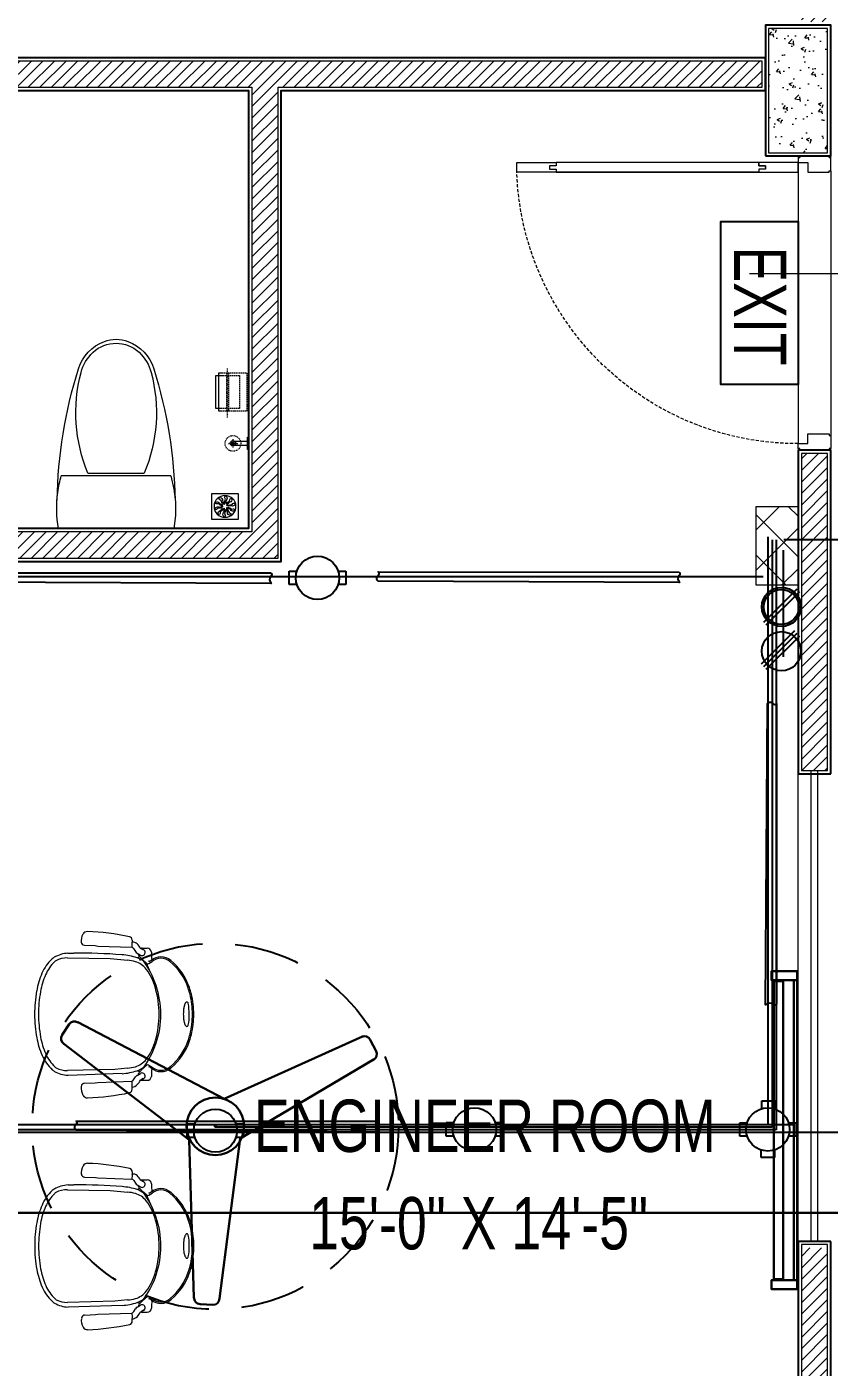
# Model space of a CAD drawing. Header units: inches. Extents: x 600 to 1500, y 304 to 941.
# Drawn here: x 724 to 846.7, y 455.7 to 660.7 of the extents above; entities that cross this region are included whole.
import ezdxf
from ezdxf.enums import TextEntityAlignment as Align

# ---------------------------------------------------------------- set-up
doc = ezdxf.new("R2010")
doc.units = ezdxf.units.IN
doc.header["$MEASUREMENT"] = 0
for name, pattern in [('CENTER', [2, 1.25, -0.25, 0.25, -0.25]), ('DASH', [0.35, 0.25, -0.1]), ('DASHED', [0.75, 0.5, -0.25])]:
    doc.linetypes.add(name, pattern=pattern)
doc.layers.get('Defpoints').update_dxf_attribs({"lineweight": 0})
for name, color, linetype in [('Cables', 7, 'Continuous'), ('COLLUM', 1, 'Continuous'), ('Plant Layout', 7, 'Continuous'), ('Sockets', 7, 'Continuous'), ('wall 05', 252, 'Continuous')]:
    doc.layers.add(name, color=color, linetype=linetype)
for name, color, linetype, lineweight in [('DOOR', 115, 'Continuous', 15), ('E-CF-Ceiling-Fan', 42, 'Continuous', 30), ('E-WTL-Wall-Tube-Light', 7, 'Continuous', 30), ('Glass', 5, 'Continuous', 9), ('HACTH', 8, 'Continuous', 9), ('I-WC----EXST', 7, 'Continuous', 15), ('I-WC----N', 7, 'Continuous', 15), ('ID-FURN', 7, 'Continuous', 15), ('Plaster Line', 252, 'Continuous', 15), ('Switchboard', 30, 'Continuous', 13), ('Text', 252, 'Continuous', 15), ('WINDOW', 140, 'Continuous', 9)]:
    doc.layers.add(name, color=color, linetype=linetype, lineweight=lineweight)
doc.styles.add('Swiss721', font='swisscl.ttf')
pattern_1 = [(45, (-409806.2414, -241566.439), (-0.8838834765, 0.8838834765), [])]

# ---------------------------------------------------------------- blocks, each defined once
blk = doc.blocks.new('CF')
for p, q in [((-23.84, 14.22), (-22.76, 15.89)), ((1.35, 4.29), (-21.39, 16.19)), ((-4.07, -2.11), (-23.55, 12.84)), ((1.35, 4.29), (22.9, 13.97)), ((24.1, 13.48), (25.01, 11.71)), ((3.87, -1.9), (24.71, 10.43)), ((3.87, -1.9), (0.65, -26.82)), ((-4.07, -2.11), (-3.33, -26.62)), ((-0.39, -27.76), (-2.38, -27.66))]:
    blk.add_line(p, q)
for radius in [4.48, 0.0888]:
    blk.add_circle((0, 0), radius)
for centre, radius, start, end in [((-21.93, 15.35), 0.996, 57.1351, 147.1351), ((-23.01, 13.68), 0.996, 147.1351, 237.1351), ((23.21, 13.03), 0.996, 27.1351, 117.1351), ((24.09, 11.25), 1.03, 299.2548, 26.4357), ((-2.33, -26.67), 0.996, 177.1351, 267.1351), ((-0.34, -26.77), 0.996, 267.1351, 357.1351)]:
    blk.add_arc(centre, radius, start, end)
blk = doc.blocks.new('A$C63C712C3')
at = {"ltscale": 2}
for p, q in [((39.8, 42), (33.8, 42)), ((39.8, 15.9), (33.8, 15.9)), ((1230.6, 42), (1236.6, 42)), ((1230.6, 15.9), (1236.6, 15.9))]:
    blk.add_line(p, q, dxfattribs=at)
for points in [[(35.5, 102.6), (0, 102.6), (0, 0), (35.5, 0)], [(35.5, 102.6), (1235.5, 102.6), (1235.5, 90.2), (35.5, 90.2)], [(1235.5, 102.6), (1270.9, 102.6), (1270.9, 0), (1235.5, 0)], [(39.8, 47.6), (1230.6, 47.6), (1230.6, 10.1), (39.8, 10.1)]]:
    blk.add_lwpolyline(points, close=True, dxfattribs=at)
blk = doc.blocks.new("VISITOR'S CHAIR")
at = {"layer": 'ID-FURN'}
for p, q in [((-252.9, 410.4), (-252.9, 430.1)), ((-246, 415.4), (-252.2, 404.9)), ((-238.2, 446.3), (-237.2, 446.4)), ((-209.3, 412.3), (-220.1, 402)), ((-194.5, 429.2), (-209.3, 412.3)), ((-206.3, 445.5), (-200.5, 437.8)), ((-200.5, 437.8), (-204.1, 436)), ((-194.5, 436.8), (-202.2, 448.9)), ((-159.3, 443.5), (-195.6, 428)), ((194, 436.8), (201.7, 448.9)), ((194, 429.2), (208.8, 412.3)), ((205.7, 445.5), (199.9, 437.8)), ((199.9, 437.8), (203.6, 436)), ((208.8, 412.3), (219.5, 402)), ((245.5, 415.4), (251.7, 404.9)), ((252.4, 410.4), (252.4, 430.1)), ((-283.6, 372.6), (-275.2, 372.4)), ((-260.9, 241.4), (-256.5, 371.2)), ((-251, 378.4), (-240.1, 385.8)), ((-233.9, 391.5), (-226.3, 404.1)), ((-220.1, 402), (-216.3, 391.6)), ((219.5, 402), (215.7, 391.6)), ((233.4, 391.5), (225.8, 404.1)), ((250.5, 378.4), (239.5, 385.8)), ((260.4, 241.4), (255.9, 371.2)), ((286.6, 372.6), (278.2, 372.4)), ((-212.8, 288.2), (-206.4, 356.1)), ((206, 355.1), (211.1, 306.6)), ((226.9, 334), (233.3, 127.6)), ((-215.8, 125.5), (-212.8, 288.2)), ((211.1, 306.6), (215.2, 125.7)), ((-264.1, 191.1), (-262.6, 231.9)), ((-262.6, 231.9), (-260.9, 241.4)), ((262, 231.9), (260.4, 241.4)), ((263.5, 191.1), (262, 231.9)), ((-233.8, 127.6), (-234.4, 150.3))]:
    blk.add_line(p, q, dxfattribs=at)
for centre, major_axis, ratio, start_param, end_param in [((-30.7, 376.8), (160.1, 160.1), 1, 1.106098, 1.669765), ((-30.7, 376.8), (156.4, 156.4), 1, 1.106098, 1.669765), ((-25.5, 384.4), (156.3, 156.3), 1, 1.024131, 1.139863), ((-25.5, 384.4), (-152.5, 152.5), 1, -0.546665, -0.430933), ((0, 279.6), (232.5, 232.5), 1, 0.786111, 1.024131), ((0, 279.6), (-228.8, 228.8), 1, -0.784686, -0.546665), ((-42.1, 581.5), (-3.34, 3.34), 1, -0.185935, 0.785398), ((-42.1, 581.5), (3.34, 3.34), 1, 2.356194, 3.327527), ((-22.4, 552.7), (28, 28), 1, 1.306571, 1.384862), ((-22.4, 610.3), (-28, 28), 1, 1.756731, 2.080357), ((-0.3, 358.6), (-164.3, 164.3), 1, -0.967168, -0.603629), ((-9.1, 657.2), (-62.5, 62.5), 1, 2.080357, 2.239483), ((-0.3, 732.5), (-116.1, 116.1), 1, 2.239483, 2.356194), ((-0.5, 279.6), (232.5, 232.5), 1, 0.546665, 0.784686), ((-0.5, 279.6), (-228.8, 228.8), 1, -1.024131, -0.786111), ((-0.3, 732.5), (-116.1, 116.1), 1, 2.356194, 2.472906), ((8.6, 657.2), (62.5, 62.5), 1, 4.043702, 4.202828), ((21.8, 610.3), (28, 28), 1, 4.202828, 4.526454), ((21.8, 552.7), (-28, 28), 1, -1.384862, -1.299686), ((41.5, 581.5), (3.34, 3.34), 1, 5.497787, 6.46912), ((41.5, 581.5), (-3.34, 3.34), 1, 2.955658, 3.926991), ((25, 384.4), (-152.5, 152.5), 1, -1.139863, -1.024131), ((25, 384.4), (-156.3, 156.3), 1, -1.139863, -1.024131), ((27.8, 374.8), (158.5, 158.5), 1, 6.197379, 6.741162), ((27.8, 374.8), (-162.3, 162.3), 1, 4.626582, 5.170366), ((-162.3, 482.7), (40.7, 40.7), 1, 1.641382, 2.3562), ((-162.3, 482.7), (-37, 37), 1, 0.070585, 0.785404), ((85, 416), (108.9, 108.9), 1, 6.212612, 6.231759), ((161.7, 482.7), (37, 37), 1, 5.497793, 6.212612), ((85, 416), (112.6, 112.6), 1, 6.212612, 6.231759), ((161.7, 482.7), (-40.7, 40.7), 1, 3.926985, 4.641803), ((-162.3, 482.7), (40.7, 40.7), 1, 2.3562, 3.058022), ((-162.3, 482.7), (37, 37), 1, 2.3562, 3.058022), ((3.5, 124), (253.6, 253.6), 1, 0.795932, 1.416989), ((-51.2, 268.5), (140.9, 140.9), 1, 1.029343, 1.444292), ((-0.3, 117.9), (253.1, 253.1), 1, 0.505105, 1.065692), ((-2.1, 130.4), (-249.1, 249.1), 1, -1.424708, -0.790588), ((50.6, 268.5), (140.9, 140.9), 1, 0.126504, 0.541453), ((161.7, 482.7), (-37, 37), 1, 3.225371, 3.926997), ((161.7, 482.7), (40.7, 40.7), 1, 4.795959, 5.497781), ((-236.4, 429.9), (11.7, 11.7), 1, 0.895345, 2.346242), ((-236.6, 411), (11.5, 11.5), 1, 2.359032, 2.700427), ((-236.3, 410.5), (-8.33, 8.33), 1, 3.308932, 6.927895), ((-232, 599.7), (-108.4, 108.4), 1, 2.322741, 2.51101), ((-117.7, 355.6), (-74.2, 74.2), 1, 0.158797, 0.434217), ((-122.3, 361.1), (-58.3, 58.3), 1, -0.121154, 0.49051), ((-199.3, 433), (4.34, 4.34), 1, 4.766338, 6.168083), ((121.8, 361.1), (-58.3, 58.3), 1, 4.221879, 4.833543), ((198.8, 433), (4.34, 4.34), 1, 1.685898, 3.087644), ((117.2, 355.6), (74.2, 74.2), 1, 5.848968, 6.124388), ((232.9, 610.8), (116.4, 116.4), 1, 3.774404, 3.956147), ((235.8, 410.5), (8.33, 8.33), 1, 5.638476, 9.257439), ((235.9, 429.9), (-11.7, 11.7), 1, 3.936943, 5.38784), ((236.1, 411), (-11.5, 11.5), 1, 3.582758, 3.924153), ((602.9, 170), (-650.5, 650.5), 1, 0.573881, 0.750879), ((-284.6, 360.2), (-8.76, 8.76), 1, -0.863376, 0.564498), ((-245.5, 374), (-29, 9), 0.940619, -0.371164, 0.371164), ((-268.2, 332.2), (2.3, 41.2), 0.843481, -0.27588, 0.27588), ((-207.6, 326.1), (-64, 64), 1, -0.27183, -0.033972), ((-243.2, 366.7), (9.99, 9.99), 1, 1.377732, 2.024937), ((-248.6, 401.1), (12.4, 12.4), 1, 4.437336, 4.934607), ((-237.4, 417.6), (-16.4, 16.4), 1, 2.597956, 3.176359), ((17, 316.6), (173.3, 173.3), 1, 2.044581, 2.285039), ((45.2, 326.1), (-179.2, 179.2), 1, 0.550308, 0.670712), ((-45.7, 326.1), (-179.2, 179.2), 1, 4.041677, 4.162081), ((-17.5, 316.6), (173.3, 173.3), 1, 5.568943, 5.8094), ((236.9, 417.6), (-16.4, 16.4), 1, 1.53603, 2.114433), ((248.1, 401.1), (-12.4, 12.4), 1, 1.348578, 1.845849), ((242.6, 366.7), (9.99, 9.99), 1, 5.829045, 6.47625), ((207.1, 326.1), (64, 64), 1, 0.033972, 0.27183), ((269.1, 332.1), (-29.2, 29.2), 1, -1.014167, -0.462408), ((248.3, 369.9), (21.5, 21.5), 1, 5.582202, 6.32453), ((287.6, 360.2), (8.76, 8.76), 1, 5.718688, 7.146561), ((-599.9, 170), (-650.5, 650.5), 1, 3.96151, 4.138508), ((1965.9, 158.7), (1555.9, 1555.9), 1, 2.276461, 2.36002), ((-297.3, 201.7), (13.6, 13.6), 1, 2.322194, 3.388756), ((-280.7, 229.2), (36.4, 36.4), 1, 3.399296, 4.068112), ((-276.9, 191.2), (-9.06, 9.06), 1, 2.406079, 3.903189), ((276.4, 191.2), (-9.06, 9.06), 1, 0.8092, 2.30631), ((283.7, 229.2), (-36.4, 36.4), 1, 2.215073, 2.88389), ((300.2, 201.7), (-13.6, 13.6), 1, 2.89443, 3.960991), ((-110, 135.1), (87.7, 87.7), 1, 2.416541, 2.868914), ((-119, 125.5), (68.4, 68.4), 1, 2.356783, 2.833835), ((118.4, 125.7), (68.4, 68.4), 1, 5.032166, 5.498375), ((110.4, 135), (-87, 87), 1, 3.422629, 3.866448), ((-133.1, 134.8), (-73.8, 73.8), 1, 1.404983, 1.497112), ((-89.5, 183.7), (-119.9, 119.9), 1, 1.547695, 1.947381), ((-169.4, 107.4), (-31.3, 31.3), 1, 1.42524, 1.547695), ((-89.5, 183.7), (109.4, 109.4), 1, 3.118491, 3.518177), ((88.8, 184.1), (109.4, 109.4), 1, 4.339484, 4.739169), ((88.8, 184.1), (119.9, 119.9), 1, 4.339484, 4.739169), ((169, 108.1), (31.3, 31.3), 1, 4.739169, 4.873442), ((136.9, 131.9), (-69.9, 69.9), 1, 3.217039, 3.320838), ((-36, 307.2), (-215, 215), 1, 1.947381, 2.1796), ((-36, 307.2), (204.6, 204.6), 1, 3.518177, 3.750397), ((-0.9, 503.9), (-356.3, 356.3), 1, 2.1796, 2.358034), ((-0.9, 503.9), (-345.8, 345.8), 1, 2.1796, 2.358034), ((-0.9, 503.9), (345.8, 345.8), 1, 3.92883, 4.107264), ((-0.9, 503.9), (-356.3, 356.3), 1, 2.358034, 2.536468), ((34.9, 307.3), (-204.6, 204.6), 1, 2.536468, 2.768687), ((34.9, 307.3), (-215, 215), 1, 2.536468, 2.768687)]:
    blk.add_ellipse(centre, major_axis=major_axis, ratio=ratio, start_param=start_param, end_param=end_param, dxfattribs=at)
blk = doc.blocks.new('$plan$00000388')
for p, q in [((-202.5, -209.5), (-202.5, 209.5)), ((0, -220.8), (0, 220.8)), ((-211.8, 107.7), (-211.8, -107.7))]:
    blk.add_line(p, q)
blk.add_lwpolyline([(-202.5, -209.5), (-151.6, -220.9), (-102.2, -226.4), (-50.2, -226.4), (0, -220.8)])
for centre, radius, start, end in [((-70.5, -1596.9), 1822.9, 91.2224, 107.2477), ((-76.2, -236.2), 463.3, 97.7399, 105.822), ((-76.2, -236.2), 463.3, 80.5377, 97.7399), ((-443.4, -448.2), 602.2, 67.3737, 104.7786), ((-562.5, -12.2), 163.6, 107.2477, 159.5476), ((-555.5, -23.3), 162.7, 104.7786, 136.8543), ((-580.4, 0), 128.7, 136.8543, 223.1457), ((-595.2, 0), 128.7, 159.5476, 200.4524), ((-562.5, 12.2), 163.6, 200.4524, 252.7523), ((-555.5, 23.3), 162.7, 223.1457, 255.2214), ((-70.5, 1596.9), 1822.9, 252.7523, 268.7776), ((-443.4, 448.2), 602.2, 255.2214, 292.6263)]:
    blk.add_arc(centre, radius, start, end)
blk = doc.blocks.new('h')
at = {"layer": 'I-WC----N', "color": 252, "linetype": 'CENTER', "ltscale": 0.2}
for p, q in [((544280.5, -25819.8), (544314.2, -25819.8)), ((544297.4, -25836.8), (544297.4, -25800.9))]:
    blk.add_line(p, q, dxfattribs=at)
at = {"layer": 'I-WC----N'}
blk.add_lwpolyline([(544273, -25759.8), (544321, -25759.8), (544321, -25764.8), (544273, -25764.8)], close=True, dxfattribs=at)
blk.add_lwpolyline([(544289, -25813.8), (544289, -25764.8), (544305, -25764.8), (544305, -25813.8)], dxfattribs=at)
at = {"layer": 'I-WC----N', "linetype": 'DASH', "ltscale": 5}
blk.add_circle((544297.4, -25819.8), 30, dxfattribs=at)
at = {"layer": 'I-WC----N'}
for centre, radius in [((544297, -25819.8), 10), ((544297.4, -25819.8), 5)]:
    blk.add_circle(centre, radius, dxfattribs=at)
blk = doc.blocks.new('typical king$0$5767 PAPER HOLDER')
at = {"color": 0, "linetype": 'CENTER', "lineweight": -2, "ltscale": 0.5}
blk.add_line((80, 97.5), (80, -92.5), dxfattribs=at)
at = {"color": 0, "linetype": 'DASHED', "lineweight": -2, "ltscale": 10, "flags": 128}
for points in [[(5, 52.5), (0, 52.5), (0, -52.5), (5, -52.5)], [(97, 72.5), (5, 72.5), (5, -72.5), (100, -72.5)]]:
    blk.add_lwpolyline(points, dxfattribs=at)
at = {"color": 0, "linetype": 'DASHED', "lineweight": -2, "ltscale": 10}
blk.add_lwpolyline([(100, -62.5), (35, -62.5), (35, 62.5), (97, 62.5)], dxfattribs=at)
blk.add_lwpolyline([(75, -72.5), (85, -72.5), (85, 72.5), (75, 72.5)], close=True, dxfattribs=at)
at = {"color": 0, "linetype": 'ByBlock', "lineweight": -2, "flags": 128}
blk.add_lwpolyline([(100, -72.5), (115, -72.5), (115, 72.5), (100, 72.5)], dxfattribs=at)
at = {"color": 0, "linetype": 'ByBlock', "lineweight": -2}
blk.add_lwpolyline([(100, 62.5), (125, 62.5), (125, -62.5), (100, -62.5)], dxfattribs=at)
blk = doc.blocks.new('A$C4A7E7E9F')
at = {"layer": 'Defpoints'}
for points in [[(0, 5), (0.25, 5), (0.25, 4.75), (0, 4.75)], [(44.75, 5), (45, 5), (45, 4.75), (44.75, 4.75)], [(0, 0.25), (0.25, 0.25), (0.25, 0), (0, 0)], [(44.75, 0.25), (45, 0.25), (45, 0), (44.75, 0)]]:
    blk.add_lwpolyline(points, close=True, dxfattribs=at)
at = {"layer": 'DOOR'}
for points in [[(1.75, 10), (2, 10), (2, 11), (2.5, 11), (2.5, 5), (1, 5), (1, 11), (1.5, 11), (1.5, 10), (1.75, 10), (1.5, 10), (1.5, 11), (1, 11), (1, 42), (1.5, 42), (1.5, 43), (2, 43), (2, 42), (2.5, 42), (2.5, 11), (2.5, 48), (1, 48), (1, 42)], [(1, 5), (1, 3.5), (2.5, 3.5), (2.5, 0.25), (2.25, 0.25), (2.25, 0), (0.25, 0), (0.25, 0.25), (0, 0.25), (0, 4.75), (0.25, 4.75), (0.25, 5), (1, 5)], [(44, 5), (44, 3.5), (42.5, 3.5), (42.5, 0.25), (42.75, 0.25), (42.75, 0), (44.75, 0), (44.75, 0.25), (45, 0.25), (45, 4.75), (44.75, 4.75), (44.75, 5), (44, 5)]]:
    blk.add_lwpolyline(points, dxfattribs=at)
at = {"layer": 'DOOR', "linetype": 'DASHED', "lineweight": 0}
blk.add_arc((0.95, 4.98), 43.05, 0.0251, 87.941, dxfattribs=at)
at = {"layer": 'HACTH', "lineweight": 0, "ltscale": 10}
for p, q in [((1.5, 5), (44, 5)), ((2.25, 0), (42.75, 0))]:
    blk.add_line(p, q, dxfattribs=at)
blk = doc.blocks.new('f')
at = {"layer": 'Plaster Line'}
for p, q in [((143926.45, 171473.63), (143922.45, 171473.63)), ((143922.45, 171473.63), (143922.45, 171425.13)), ((143926.45, 171425.13), (143926.45, 171473.63)), ((143922.45, 171425.13), (143926.45, 171425.13))]:
    blk.add_line(p, q, dxfattribs=at)
blk = doc.blocks.new('g')
at = {"layer": 'wall 05'}
for p, q in [((143926.95, 171474.13), (143921.95, 171474.13)), ((143921.95, 171474.13), (143921.95, 171424.63)), ((143926.95, 171424.63), (143926.95, 171474.13)), ((143921.95, 171424.63), (143926.95, 171424.63))]:
    blk.add_line(p, q, dxfattribs=at)
blk = doc.blocks.new('floor drain 01')
at = {"color": 0}
blk.add_lwpolyline([(-10, -10), (90, -10), (90, 90), (-10, 90)], close=True, dxfattribs=at)
for points in [[(2.5, 46.7, 0.191053), (7.2, 42.2, 0.194336), (16.1, 42.1, -0.272606), (24.9, 41.2, 1.040732), (27.4, 44.5, 0.091346), (26, 45.4, 0.160783), (17.2, 46.5, -0.323658), (9.4, 50.7, 0.91079)], [(13.6, 67.5, 0.191053), (14.8, 61, 0.194336), (21.9, 55.7, -0.272606), (28.5, 49.9, 1.040732), (32.5, 51, 0.091346), (31.8, 52.6, 0.160783), (25.3, 58.6, -0.323658), (21.5, 66.6, 0.91079)], [(34.8, 77.8, 0.191053), (32, 71.8, 0.194336), (34.6, 63.4, -0.272606), (36.5, 54.8, 1.040732), (40.4, 53.4, 0.091346), (40.8, 55, 0.160783), (39.1, 63.7, -0.323658), (40.7, 72.4, 0.91079)], [(58, 73.6, 0.191053), (52.2, 70.5, 0.194336), (49.4, 62.1, -0.272606), (45.9, 54, 1.040732), (48.2, 50.6, 0.091346), (49.4, 51.6, 0.160783), (53.2, 59.7, -0.323658), (59.6, 65.8, 0.91079)], [(74.3, 56.6, 0.191053), (67.8, 57.5, 0.194336), (60.6, 52.3, -0.272606), (53, 47.9, 1.040732), (52.8, 43.8, 0.091346), (54.5, 43.9, 0.160783), (62.3, 48.2, -0.323658), (71, 49.3, 0.91079)], [(5.7, 23.4, 0.191053), (12.2, 22.5, 0.194336), (19.4, 27.7, -0.272606), (27, 32.1, 1.040732), (27.2, 36.2, 0.091346), (25.5, 36.1, 0.160783), (17.7, 31.8, -0.323658), (9, 30.7, 0.91079)], [(22, 6.4, 0.191053), (27.8, 9.5, 0.194336), (30.6, 17.9, -0.272606), (34.1, 26, 1.040732), (31.8, 29.4, 0.091346), (30.6, 28.4, 0.160783), (26.8, 20.3, -0.323658), (20.4, 14.2, 0.91079)], [(45.2, 2.2, 0.191053), (48, 8.2, 0.194336), (45.4, 16.6, -0.272606), (43.5, 25.2, 1.040732), (39.6, 26.6, 0.091346), (39.2, 25, 0.160783), (40.9, 16.3, -0.323658), (39.3, 7.6, 0.91079)], [(66.4, 12.5, 0.191053), (65.2, 19, 0.194336), (58.1, 24.3, -0.272606), (51.5, 30.1, 1.040732), (47.5, 29, 0.091346), (48.2, 27.4, 0.160783), (54.7, 21.4, -0.323658), (58.5, 13.4, 0.91079)], [(77.5, 33.3, 0.191053), (72.8, 37.8, 0.194336), (63.9, 37.9, -0.272606), (55.1, 38.8, 1.040732), (52.6, 35.5, 0.091346), (54, 34.6, 0.160783), (62.8, 33.5, -0.323658), (70.6, 29.3, 0.91079)]]:
    blk.add_lwpolyline(points, format="xyb", close=True, dxfattribs=at)
for centre, radius in [((40, 40), 41.7), ((31.9, 45.2), 1.83), ((32.5, 33.9), 1.83), ((42.5, 49.3), 1.83), ((43.5, 31), 1.83), ((49.6, 40.5), 1.83)]:
    blk.add_circle(centre, radius, dxfattribs=at)

msp = doc.modelspace()

# ---------------------------------------------------------------- hatches: boundary and pattern name
at = {"layer": 'HACTH'}
h = msp.add_hatch(dxfattribs=at)
h.set_pattern_fill('ANSI31', color=256, scale=10, style=0)
h.set_pattern_definition(pattern_1)
h.paths.add_polyline_path([(842.44, 661.44), (846.44, 661.44), (846.44, 791.94), (842.44, 791.94)])
h.paths.add_polyline_path([(667.44, 655.44), (667.44, 651.44), (758.44, 651.44), (758.44, 583.44), (692.44, 583.44), (692.44, 579.44), (762.44, 579.44), (762.44, 651.44), (836.44, 651.44), (836.44, 655.44)])
h.paths.add_polyline_path([(657.44, 661.44), (661.44, 661.44), (661.44, 715.44), (657.44, 715.44)])
h = msp.add_hatch(dxfattribs=at)
h.set_pattern_fill('AR-CONC', color=256, scale=0.75, style=0)
h.set_pattern_definition([(50, (-409806.2414, -241566.439), (5.37945137, -0.470641012), [0.5625, -6.1875]), (355, (-409806.2414, -241566.439), (-1.040635, 5.641441), [0.45, -4.95]), (100.4514, (-409805.793, -241566.478), (4.338820363, 5.170796565), [0.478051425, -5.25856584]), (46.1842, (-409806.2414, -241564.939), (8.004307865, -1.24139261), [0.84375, -9.28125]), (96.6356, (-409805.574, -241565.0425), (7.00997029, 7.30588403), [0.71707716, -7.8878475]), (351.1842, (-409806.241, -241564.939), (7.00996459, 7.3058895), [0.675, -7.425]), (21, (-409805.4914, -241565.314), (4.47680289, -3.01964168), [0.5625, -6.1875]), (326, (-409805.4914, -241565.314), (1.82486499, 5.43862534), [0.45, -4.95]), (71.4514, (-409805.1183, -241565.5656), (6.301669714, 2.418978725), [0.478051425, -5.25856584]), (37.5, (-409806.2414, -241566.439), (0.091198915, 2.496703904), [0, -4.89, 0, -5.025, 0, -4.96875]), (7.5, (-409806.2414, -241566.439), (1.973021531, 2.958087839), [0, -2.865, 0, -4.7775, 0, -1.89375]), (327.5, (-409807.9139, -241566.439), (4.003668271, -0.169161538), [0, -1.875, 0, -5.85, 0, -7.7625]), (317.5, (-409808.664, -241566.439), (4.37389627, 0.750787367), [0, -2.4375, 0, -3.885, 0, -5.5125])])
h.paths.add_polyline_path([(837.44, 641.44), (846.44, 641.44), (846.44, 660.44), (837.44, 660.44)])
h = msp.add_hatch(dxfattribs=at)
h.set_pattern_fill('ANSI31', color=256, scale=10, style=0)
h.set_pattern_definition(pattern_1)
h.paths.add_polyline_path([(657.44, 528.94), (661.44, 528.94), (661.44, 601.94), (657.44, 601.94)])
h.paths.add_polyline_path([(657.44, 413.44), (661.44, 413.44), (661.44, 455.94), (657.44, 455.94)])
h.paths.add_polyline_path([(669.44, 405.44), (669.44, 401.44), (715.44, 401.44), (715.44, 405.44)])
h.paths.add_polyline_path([(788.44, 405.44), (788.44, 401.44), (832.44, 401.44), (832.44, 405.44)])
h.paths.add_polyline_path([(847.44, 405.44), (847.44, 401.44), (888.44, 401.44), (888.44, 405.44)])
h.paths.add_polyline_path([(842.44, 415.44), (846.44, 415.44), (846.44, 473.94), (842.44, 473.94)])
h.paths.add_polyline_path([(842.44, 546.94), (846.44, 546.94), (846.44, 595.44), (842.44, 595.44)])
at = {"layer": 'Switchboard'}
h = msp.add_hatch(dxfattribs=at)
h.set_pattern_fill('ANSI37', color=256, scale=35, angle=90)
h.set_pattern_definition([(135, (1288.328, 312.6784), (-3.093592, -3.093592), []), (225, (1288.328, 312.6784), (3.093592, -3.093592), [])])
h.paths.add_polyline_path([(841.94, 587.34), (835.53, 587.34), (835.53, 575.28), (841.94, 575.28)])

# ---------------------------------------------------------------- linework, layer by layer
at = {"color": 5, "lineweight": 20}
msp.add_line((894.97, 622.91), (834.51, 622.91), dxfattribs=at)
at = {"color": 1}
for p, q in [((838.58, 582.25), (838.58, 492.02)), ((880.37, 582.25), (839.77, 582.25)), ((839.65, 580.65), (839.65, 564.35)), ((836.61, 576.57), (703.48, 576.57)), ((838.58, 492.02), (666.98, 492.02))]:
    msp.add_line(p, q, dxfattribs=at)
for p, q in [((764.16, 575.39), (764.16, 577.46)), ((764.16, 577.46), (765.33, 577.46)), ((771.62, 577.46), (772.79, 577.46)), ((772.79, 577.46), (772.79, 575.39)), ((765.33, 575.39), (764.16, 575.39)), ((772.79, 575.39), (771.62, 575.39)), ((836.39, 495.24), (836.39, 496.41)), ((836.39, 496.41), (838.45, 496.41)), ((838.45, 496.41), (838.46, 495.17)), ((748.55, 490.84), (748.55, 492.91)), ((748.55, 492.91), (749.72, 492.91)), ((756.01, 492.91), (757.17, 492.91)), ((757.17, 492.91), (757.17, 490.84)), ((788.16, 491.04), (788.16, 493.1)), ((788.16, 493.1), (789.33, 493.1)), ((795.61, 493.1), (796.78, 493.1)), ((796.78, 493.1), (796.78, 491.04)), ((833.01, 491.03), (833.01, 493.09)), ((833.01, 493.09), (834.18, 493.09)), ((840.47, 493.09), (841.64, 493.09)), ((841.64, 493.09), (841.64, 491.03)), ((749.72, 490.84), (748.55, 490.84)), ((757.17, 490.84), (756.01, 490.84)), ((789.33, 491.04), (788.16, 491.04)), ((796.78, 491.04), (795.61, 491.04)), ((834.18, 491.03), (833.01, 491.03)), ((841.64, 491.03), (840.47, 491.03)), ((836.29, 487.75), (836.29, 488.92)), ((838.35, 488.92), (838.35, 487.75)), ((838.35, 487.75), (836.29, 487.75))]:
    msp.add_line(p, q)
at = {"color": 6, "lineweight": 30}
msp.add_line((670.91, 479.32), (879.28, 479.32), dxfattribs=at)
at = {"color": 4}
msp.add_lwpolyline([(841.94, 630.92), (841.94, 605.97), (830.12, 605.97), (830.12, 630.92)], close=True, dxfattribs=at)
for points in [[(761.33, 577.19, -0.56347), (761.33, 576.68, 0.367924), (761.4, 575.57), (715.32, 575.78, -0.456322), (715.33, 576.68, 0.605884), (715.33, 577.2)], [(823.74, 577.3, -0.56347), (823.74, 576.79, 0.367924), (823.81, 575.69), (777.74, 575.9, -0.456322), (777.74, 576.79, 0.605884), (777.74, 577.32)], [(838.65, 511.2, -0.56347), (838.14, 511.2, 0.354322), (836.97, 511.13), (837.25, 557.21, -0.456322), (838.14, 557.2, 0.605884), (838.66, 557.2)], [(777.56, 493.32, -0.56347), (777.56, 492.81, 0.354322), (777.63, 491.64), (731.56, 491.92, -0.456322), (731.56, 492.81, 0.605884), (731.56, 493.33)]]:
    msp.add_lwpolyline(points, format="xyb", close=True)
for centre in [(768.47, 576.42), (752.86, 491.87), (792.47, 492.07), (837.32, 492.06)]:
    msp.add_circle(centre, 3.31)
at = {"linetype": 'DASHED', "ltscale": 20}
msp.add_circle((752.86, 492.53), 28, dxfattribs=at)
at = {"layer": 'Cables', "color": 3}
for p, q in [((837.32, 582.68), (837.32, 492.82)), ((837.99, 582.25), (837.99, 492.38)), ((663.09, 492.82), (837.32, 492.82)), ((837.99, 492.38), (752.86, 492.38)), ((837.32, 492.82), (841.16, 492.82))]:
    msp.add_line(p, q, dxfattribs=at)
at = {"layer": 'Cables', "color": 4}
msp.add_line((1081.69, 491.6), (713.98, 491.6), dxfattribs=at)
at = {"layer": 'COLLUM'}
msp.add_lwpolyline([(836.94, 640.94), (846.94, 640.94), (846.94, 660.94), (836.94, 660.94)], close=True, dxfattribs=at)
at = {"layer": 'Glass', "ltscale": 10}
for points in [[(843.94, 474.94), (843.94, 546.94)], [(844.94, 474.94), (844.94, 546.94)]]:
    msp.add_lwpolyline(points, dxfattribs=at)
at = {"layer": 'Plant Layout', "lineweight": 13}
msp.add_line((841.94, 639.94), (841.94, 596.94), dxfattribs=at)
msp.add_line((841.94, 639.94), (841.94, 596.94), dxfattribs=at)
at = {"layer": 'Plaster Line'}
for points in [[(837.44, 641.44), (846.44, 641.44), (846.44, 660.44), (837.44, 660.44)], [(836.44, 655.44), (667.44, 655.44), (667.44, 651.44), (758.44, 651.44), (758.44, 583.44), (692.44, 583.44), (692.44, 579.44), (762.44, 579.44), (762.44, 651.44), (836.44, 651.44)], [(846.44, 474.44), (842.44, 474.44), (842.44, 415.44), (846.44, 415.44)]]:
    msp.add_lwpolyline(points, close=True, dxfattribs=at)
at = {"layer": 'Sockets', "color": 3}
for p, q in [((841.76, 574.69), (836.66, 569.59)), ((842.13, 574.28), (837.03, 569.18))]:
    msp.add_line(p, q, dxfattribs=at)
at = {"layer": 'Sockets', "color": 5}
for p, q in [((841.39, 568.33), (836.29, 563.23)), ((841.76, 567.92), (836.66, 562.82)), ((842.13, 567.51), (837.03, 562.41))]:
    msp.add_line(p, q, dxfattribs=at)
at = {"layer": 'Sockets', "color": 3}
for radius in [2.99, 2.67]:
    msp.add_circle((839.39, 571.97), radius, dxfattribs=at)
at = {"layer": 'Sockets', "color": 5}
msp.add_circle((839.39, 565.2), 2.99, dxfattribs=at)
at = {"layer": 'Switchboard'}
msp.add_lwpolyline([(835.53, 575.28), (835.53, 587.34), (841.94, 587.34), (841.94, 575.28)], close=True, dxfattribs=at)
at = {"layer": 'wall 05'}
for points in [[(836.94, 655.94), (666.94, 655.94), (666.94, 650.94), (757.94, 650.94), (757.94, 583.94), (691.94, 583.94), (691.94, 578.94), (762.94, 578.94), (762.94, 650.94), (836.94, 650.94)], [(846.94, 474.94), (841.94, 474.94), (841.94, 414.94), (846.94, 414.94)]]:
    msp.add_lwpolyline(points, close=True, dxfattribs=at)
at = {"layer": 'WINDOW', "linetype": 'Continuous', "ltscale": 10}
msp.add_lwpolyline([(841.94, 474.94), (841.94, 546.94)], dxfattribs=at)

# ---------------------------------------------------------------- block references
at = {"layer": 'DOOR', "lineweight": 0, "xscale": -1, "rotation": 90}
msp.add_blockref('A$C4A7E7E9F', (846.94, 640.94), dxfattribs=at)
at = {"layer": 'E-CF-Ceiling-Fan', "lineweight": 0, "xscale": 0.9826591356573481, "yscale": 0.9826591356573481, "zscale": 0.9826591356486393}
msp.add_blockref('CF', (752.86, 492.53), dxfattribs=at)
at = {"layer": 'E-WTL-Wall-Tube-Light', "lineweight": 0, "xscale": -0.03825770519629215, "yscale": 0.03825770520678021, "zscale": 0.03825770521002791, "rotation": 270}
msp.add_blockref('A$C63C712C3', (837.86, 467.63), dxfattribs=at)
at = {"layer": 'HACTH'}
for name in ['g', 'f']:
    msp.add_blockref(name, (-143080.01, -170878.19), dxfattribs=at)
at = {"layer": 'I-WC----EXST', "xscale": -0.0400000000372529, "yscale": 0.0400000000372529, "zscale": 0.04, "rotation": 90}
msp.add_blockref('$plan$00000388', (737.69, 583.94), dxfattribs=at)
msp.add_blockref('$plan$00000388', (737.69, 583.94), dxfattribs=at)
at = {"layer": 'I-WC----N', "extrusion": (0, 0, -1), "xscale": -0.03999999997904524, "yscale": 0.03999999997904524, "zscale": 0.04, "rotation": 180}
msp.add_blockref('typical king$0$5767 PAPER HOLDER', (-757.94, 604.84), dxfattribs=at)
at = {"layer": 'I-WC----N', "xscale": 0.03999999997904524, "yscale": 0.03999999997904524, "zscale": 0.04, "rotation": 270}
msp.add_blockref('h', (1788.34, 22368.87), dxfattribs=at)
at = {"layer": 'I-WC----N', "xscale": -0.03999999997904524, "yscale": 0.04000000000814907, "zscale": 0.04}
msp.add_blockref('floor drain 01', (755.93, 585.74), dxfattribs=at)
at = {"layer": 'ID-FURN', "xscale": 0.03999999999414845, "yscale": 0.03999999997904524, "zscale": 0.04, "rotation": 270.0128413727339}
for p in [(725.23, 509.66), (725.24, 474.21)]:
    msp.add_blockref("VISITOR'S CHAIR", p, dxfattribs=at)

# ---------------------------------------------------------------- texts
at = {"layer": 'Text', "style": 'Swiss721'}
msp.add_text('ENGINEER ROOM', height=8, dxfattribs=at).set_placement((794.06, 492.62), align=Align.MIDDLE)
msp.add_text('ENGINEER ROOM', height=8, dxfattribs=at).set_placement((794.06, 492.62), align=Align.MIDDLE)
at = {"layer": 'Text', "color": 4, "insert": (840.16, 617.99), "char_height": 8, "width": 62.6303, "attachment_point": 2, "rotation": 270, "style": 'Swiss721'}
msp.add_mtext('EXIT ', dxfattribs=at)
at = {"layer": 'Text', "insert": (793.1, 481.71), "char_height": 8, "width": 62.6303, "attachment_point": 2, "style": 'Swiss721'}
msp.add_mtext('\\A1;15\'-0" X 14\'-5"', dxfattribs=at)
msp.add_mtext('\\A1;15\'-0" X 14\'-5"', dxfattribs=at)

doc.saveas('drawing.dxf')
